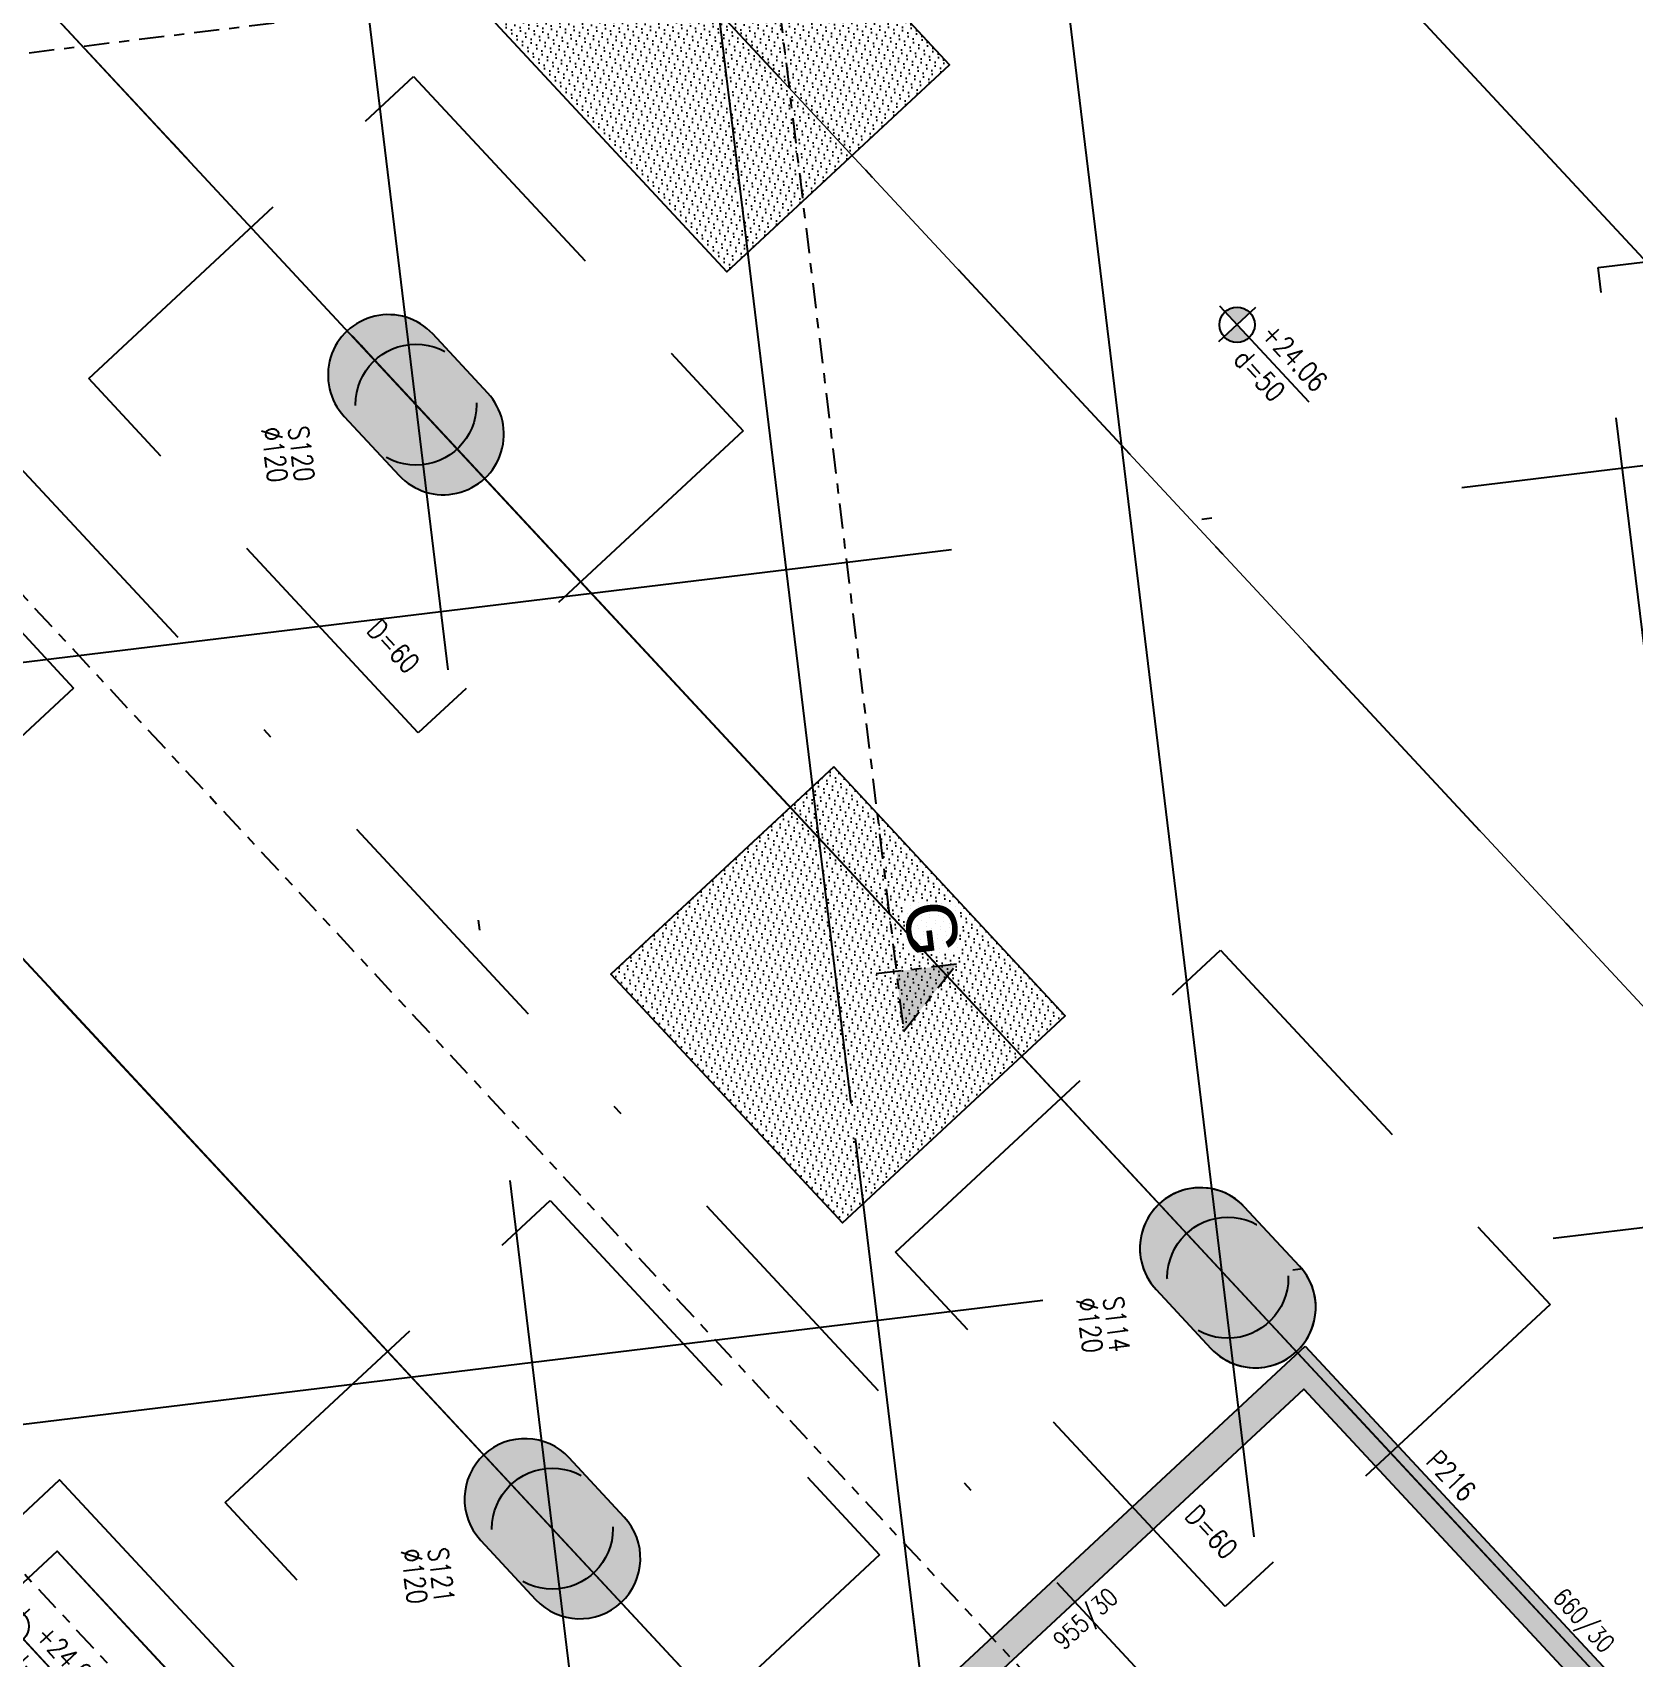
# Model space of a CAD drawing. Header units: inches. Extents: x 400392 to 401495, y 4543971 to 4544133.
# Drawn here: x 400454.46 to 400470.34, y 4544037.14 to 4544053.25 of the extents above; entities that cross this region are included whole.
import ezdxf
from ezdxf.enums import TextEntityAlignment as Align

# ---------------------------------------------------------------- set-up
doc = ezdxf.new("R2010")
doc.units = ezdxf.units.IN
doc.header["$MEASUREMENT"] = 0
for name, pattern in [('AKS', [3, 2.5, -0.25, 0, -0.25]), ('CENTER', [2, 1.25, -0.25, 0.25, -0.25]), ('CONTINU', [0]), ('DASHDOT2', [0.5, 0.25, -0.125, 0, -0.125]), ('HIDDEN', [0.375, 0.25, -0.125])]:
    doc.linetypes.add(name, pattern=pattern)
doc.layers.add('A-DETL', color=90, linetype='Continuous', lineweight=15)
for name, color, linetype in [('aks prota', 2, 'AKS'), ('kesit tarama prota', 252, 'Continuous'), ('kiriş prota', 6, 'Continuous'), ('kolon prota', 1, 'Continuous'), ('kolon tarama prota', 252, 'Continuous'), ('lkolon prota', 4, 'Continuous'), ('lperde prota', 4, 'Continuous'), ('perde prota', 1, 'Continuous'), ('PRT-AL-TUNEL_EKSENI', 14, 'DASHDOT2'), ('skesit prota', 7, 'Continuous'), ('st-s_level (kot)', 6, 'Continuous'), ('st-s_levelmark (kot işareti)', 4, 'Continuous'), ('temel prota', 6, 'Continuous'), ('tkesit prota', 7, 'Continuous'), ('tkolon prota', 6, 'Continuous'), ('tperde prota', 6, 'Continuous')]:
    doc.layers.add(name, color=color, linetype=linetype)
doc.styles.add('Arial', font='Arial.ttf')
doc.styles.add('OLCU', font='romanstw.shx')
doc.styles.add('tkolon', font='romanstw.shx')
pattern_1 = [(312.9239939580838, (-985.6108686834923, 579.9553947579116), (0.08515124226646291, 0.02499508395890895), [0, -0.07937500000193896])]
pattern_2 = [(312.9239939580838, (399405.9814287717, 4544554.575528787), (0.08515124226646291, 0.02499508395890895), [0, -0.07937500000193896])]

# ---------------------------------------------------------------- blocks, each defined once
blk = doc.blocks.new('PLAN_KOT')
at = {"layer": 'st-s_levelmark (kot işareti)'}
h = blk.add_hatch(color=256, dxfattribs=at)
h.paths.add_polyline_path([(0, 17.5, 0.4142135623730951), (-17.5, 0), (0, 0)])
h.paths.add_polyline_path([(17.5, 0), (0, 0), (0, -17.5, 0.4142135623730951)])
for p, q in [((0, 25), (0, -25)), ((105, 0), (-25, 0))]:
    blk.add_line(p, q, dxfattribs=at)
blk.add_circle((0, 0), 17.5, dxfattribs=at)
at = {"layer": 'st-s_level (kot)', "color": 6, "style": 'OLCU', "width": 0.8}
for tag, p in [('KOT', (22.6700442370493, 9.780006943954504)), ('DÖŞEME_KALINLIĞI', (22.6700442370493, -27.62999305603444))]:
    blk.add_attdef(tag, p, '', height=20, dxfattribs=at)
blk = doc.blocks.new('A$C1a5ef8c2')
at = {"layer": 'kesit tarama prota'}
h = blk.add_hatch(color=256, dxfattribs=at)
h.dxf.hatch_style = 1
h.paths.add_polyline_path([(72.02862120588543, 69.39465594664216), (71.50532858050428, 68.7267002388835), (71.43299703928642, 69.32232440635562)])
at = {"layer": 'kolon tarama prota'}
h = blk.add_hatch(dxfattribs=at)
h.set_pattern_fill('DOTS', color=2, scale=0.0500000000012214, angle=-47.07600604191619)
h.set_pattern_definition(pattern_1)
h.paths.add_polyline_path([(71.96177255391376, 78.31401018053293), (69.66630775132217, 80.7821509456262), (67.45736531651346, 78.72775045130402), (69.75283011910506, 76.25960968527943)])
h = blk.add_hatch(color=256, dxfattribs=at)
h.dxf.hatch_style = 1
edge = h.paths.add_edge_path()
edge.add_arc((66.39620089449454, 75.23662819247693), 0.6000000000146568, 42.92399395808381, 222.9239939580838)
edge.add_line((65.9568462340394, 74.82801164500415), (66.50166829716181, 74.24220543168485))
edge.add_arc((66.94102295779157, 74.65082197915763), 0.6000000000146568, 222.9239939580838, 402.9239939580838)
edge.add_line((67.3803776173736, 75.05943852569908), (66.83555555425119, 75.64524473901838))
h = blk.add_hatch(dxfattribs=at)
h.set_pattern_fill('DOTS', color=2, scale=0.0500000000012214, angle=-47.07600604191619)
h.set_pattern_definition(pattern_1)
h.paths.add_polyline_path([(73.10702467925148, 68.88329453486949), (70.81155987665989, 71.35143530089408), (68.60261744091986, 69.29703480470926), (70.89808224351145, 66.82889403961599)])
h = blk.add_hatch(color=256, dxfattribs=at)
h.dxf.hatch_style = 1
edge = h.paths.add_edge_path()
edge.add_arc((74.44842285884079, 66.57867915183306), 0.6000000000146568, 42.92399395808381, 222.9239939580838)
edge.add_line((74.00906819832744, 66.1700626052916), (74.55389026144985, 65.5842563919723))
edge.add_arc((74.99324492213782, 65.99287293851376), 0.6000000000146568, 222.9239939580838, 402.9239939580838)
edge.add_line((75.43259958166163, 66.40148948691785), (74.88777751853922, 66.98729570023715))
h = blk.add_hatch(color=256, dxfattribs=at)
h.dxf.hatch_style = 1
h.paths.add_polyline_path([(79.98410721356049, 60.77328318543732), (75.4893251931062, 65.60618444532156), (68.49626353074564, 59.1023710751906), (72.99104555119993, 54.26946981530637)])
h.paths.add_polyline_path([(72.30694130092161, 62.23675456643105), (75.47395613731351, 65.18219884112477), (79.56012161029503, 60.78865224123001), (76.39310677384492, 57.84320796653628)], flags=16)
h.paths.add_polyline_path([(76.17342944385018, 57.63889969326556), (73.00641460699262, 54.69345541857183), (68.9202491340111, 59.08700201846659), (72.08726397092687, 62.03244629316032)], flags=16)
h = blk.add_hatch(color=256, dxfattribs=at)
h.dxf.hatch_style = 1
edge = h.paths.add_edge_path()
edge.add_arc((67.74983634398086, 64.08992825262249), 0.6000000000146568, 42.92399395808381, 222.9239939580838)
edge.add_line((67.31048168399138, 63.68131170608103), (67.8553037471138, 63.09550549276173))
edge.add_arc((68.29465840681223, 63.50412204023451), 0.6000000000146568, 222.9239939580838, 402.9239939580838)
edge.add_line((68.73401306726737, 63.91273858770728), (68.18919100414496, 64.49854480102658))
at = {"layer": 'A-DETL', "color": 1, "lineweight": 5}
blk.add_lwpolyline([(18.9056719414657, 133.4212155677378), (126.8139738666359, 17.39552934933454)], dxfattribs=at)
at = {"layer": 'aks prota', "ltscale": 10}
for p, q in [((133.1676834216923, 17.97912808321416), (20.17211882991251, 139.4747654646635)), ((133.1676834195969, 17.97912808600813), (20.17211883194977, 139.4747654646635)), ((133.1676834194222, 17.97912808414549), (20.17211883200798, 139.4747654655948)), ((131.3109652098501, 19.97551761753857), (20.17211883107666, 139.4747654646635)), ((133.1676834210521, 17.97912808228284), (20.17211882950505, 139.4747654655948)), ((125.9183315312839, 11.23695505224168), (12.92276693950407, 132.732592433691)), ((125.9183315293049, 11.23695505503565), (12.92276694171596, 132.732592433691)), ((125.9183315291302, 11.23695505317301), (12.92276694171596, 132.7325924346223)), ((124.0616133200238, 13.23334458656609), (12.9227669412503, 132.732592433691)), ((125.9183315315167, 11.23695505224168), (12.92276693996973, 132.7325924355537)), ((121.0854302718071, 6.742173030972481), (8.08986567996908, 128.2378104133531)), ((121.0854302699445, 6.742173034697771), (8.089865682297386, 128.2378104142845)), ((121.0854302697117, 6.742173032835126), (8.089865682297386, 128.2378104142845)), ((119.2287120601395, 8.738562566228211), (8.089865681366064, 128.2378104142845)), ((121.0854302710504, 6.742173031903803), (8.089865679503419, 128.2378104142845)), ((78.61128523445223, 33.83655681088567), (67.36038098775316, 126.4836973026395)), ((78.61128523526713, 33.83655680716038), (67.36038098746212, 126.4836973026395)), ((78.61128523491789, 33.83655680902302), (67.3603809888009, 126.4836973026395)), ((78.61128523445223, 33.83655680995435), (67.36038098868448, 126.4836973026395)), ((78.61128523445223, 33.83655680995435), (67.36038098821882, 126.4836973026395)), ((78.61128523520892, 33.83655680902302), (67.36038098781137, 126.4836973026395)), ((74.61400027724449, 38.13453687168658), (63.93554202804808, 126.0677909404039)), ((74.61400027800119, 38.13453686982393), (63.93554202863015, 126.0677909394726)), ((74.61400027776835, 38.13453687168658), (63.93554202909581, 126.0677909404039)), ((74.61400027724449, 38.13453687168658), (63.93554202944506, 126.0677909404039)), ((74.61400027753552, 38.13453687168658), (63.93554202892119, 126.0677909394726)), ((74.61400027724449, 38.13453687168658), (63.93554202851374, 126.0677909394726)), ((74.04155427991645, 42.84842329472303), (63.93554202798987, 126.0677909404039)), ((70.61671532026958, 42.43251693062484), (60.51070306886686, 125.6518845772371)), ((70.61671532056062, 42.43251693248749), (60.51070306939073, 125.6518845772371)), ((70.61671532003675, 42.43251693341881), (60.51070307020564, 125.6518845772371)), ((70.61671532003675, 42.43251693341881), (60.51070306927431, 125.6518845772371)), ((70.61671532061882, 42.43251693248749), (60.51070306869224, 125.6518845772371)), ((70.61671532003675, 42.43251693435013), (60.51077673130203, 125.651277994737)), ((120.6217669268372, 31.4688090858981), (36.57432698796038, 121.8387038931251)), ((120.6217669270118, 31.4688090858981), (36.57432698854245, 121.8387038931251)), ((113.3724150370108, 24.72663605585694), (29.32497509813402, 115.0965308621526)), ((113.3724150371272, 24.72663605492562), (29.32497509865789, 115.0965308621526)), ((108.5395137761952, 20.23185403458774), (24.49207383778412, 110.6017488418147)), ((47.16274772968609, 70.49427075311542), (93.52216359053273, 76.12407590448856)), ((47.16274772945326, 70.4942707521841), (93.52216359163867, 76.12407590355724)), ((47.16274773038458, 70.49427075311542), (93.52216359140584, 76.12407590448856)), ((47.16274773015175, 70.49427075311542), (93.52216359099839, 76.12407590448856)), ((47.16274773020996, 70.49427075311542), (93.52216359094018, 76.12407590448856)), ((47.16274772968609, 70.4942707521841), (93.52216359099839, 76.12407590448856)), ((47.16274772968609, 70.49427075125277), (93.52216359123122, 76.12407590355724)), ((48.06689199584071, 63.04896866716444), (94.42630785622168, 68.67877381853759)), ((48.06689199659741, 63.04896866623312), (94.42630785779329, 68.67877381760627)), ((48.06689199700486, 63.04896866716444), (94.4263078570948, 68.67877381853759)), ((48.06689199630637, 63.04896866809577), (94.42630785761867, 68.67877381853759)), ((48.06689199636457, 63.04896866716444), (94.42630785703659, 68.67877381853759)), ((48.06689199677203, 63.04896866716444), (94.426307857153, 68.67877381853759)), ((48.06689199589891, 63.0489686653018), (94.42630785738584, 68.67877381667495))]:
    blk.add_line(p, q, dxfattribs=at)
at = {"layer": 'kiriş prota'}
blk.add_lwpolyline([(64.23202857800061, 62.36597759649158), (63.10852162219817, 63.57400017790496)], dxfattribs=at)
at = {"layer": 'kolon prota', "color": 1}
for points in [[(66.83555555401836, 75.64524473901838, 0.9999999999999999), (65.9568462340394, 74.82801164500415), (66.50166829733644, 74.24220543168485, 0.9999999999999999), (67.3803776173736, 75.05943852569908)], [(74.8877775183646, 66.98729569930583, 0.9999999999999999), (74.00906819832744, 66.1700626052916), (74.55389026168268, 65.5842563919723, 0.9999999999999999), (75.43259958166163, 66.40148948691785)], [(68.18919100397034, 64.49854480102658, 0.9999999999999999), (67.31048168399138, 63.68131170608103), (67.85530374682276, 63.09550549276173, 0.9999999999999999), (68.73401306726737, 63.91273858770728)]]:
    blk.add_lwpolyline(points, format="xyb", close=True, dxfattribs=at)
at = {"layer": 'kolon prota', "color": 5, "linetype": 'HIDDEN', "ltscale": 5}
for centre in [(66.66861192614306, 74.94372508581728), (74.7208338904893, 66.2857760451734), (68.02224737516372, 63.79702514596283)]:
    blk.add_circle(centre, 0.6000000000123112, dxfattribs=at)
at = {"layer": 'perde prota'}
blk.add_lwpolyline([(75.4893251931062, 65.60618444532156), (79.98410721356049, 60.77328318543732), (72.99104555119993, 54.26946981530637), (68.49626353074564, 59.1023710751906)], close=True, dxfattribs=at)
blk.add_lwpolyline([(72.30694130092161, 62.23675456643105), (75.47395613731351, 65.18219884112477), (79.56012161029503, 60.78865224123001), (76.39310677384492, 57.84320796653628)], dxfattribs=at)
at = {"layer": 'PRT-AL-TUNEL_EKSENI', "ltscale": 10}
for p, q in [((16.47421710781055, 136.0355761926621), (129.4697816994158, 14.53993880935013)), ((10.50631630996941, 130.4852014249191), (123.5018809015164, 8.989564041607082))]:
    blk.add_line(p, q, dxfattribs=at)
at = {"layer": 'skesit prota', "linetype": 'CENTER', "ltscale": 0.2}
for p, q in [((72.02862120588543, 69.39465594664216), (71.13518495648168, 69.28615863621235)), ((71.50532858050428, 68.7267002388835), (72.02862120588543, 69.39465594664216))]:
    blk.add_line(p, q, dxfattribs=at)
for points in [[(6.701283006987069, 133.3384129730985), (120.2835629340843, 11.2119246898219)], [(64.30515153385932, 128.017562540248), (71.50532857538201, 68.7267002845183)], [(64.30515153385932, 128.017562540248), (71.50532857538201, 68.7267002845183)], [(98.568870913703, 82.77085532899946), (33.680871330027, 74.89097186829895)], [(46.81800741900224, 80.51629749406129), (100.5956440005102, 22.69324703048915)]]:
    blk.add_lwpolyline(points, dxfattribs=at)
at = {"layer": 'temel prota'}
for points in [[(69.66630775132217, 80.7821509456262), (67.45736531651346, 78.72775045130402), (69.75283011910506, 76.25960968527943), (71.96177255391376, 78.31401018053293)], [(70.81155987665989, 71.35143530089408), (68.60261744091986, 69.29703480470926), (70.89808224351145, 66.82889403961599), (73.10702467925148, 68.88329453486949)]]:
    blk.add_lwpolyline(points, close=True, dxfattribs=at)
at = {"layer": 'temel prota', "linetype": 'HIDDEN', "ltscale": 10}
for points in [[(66.64511282427702, 78.1994043989107), (69.91404520324431, 74.68456711899489), (66.69211102940608, 71.68804577086121), (63.42317865096265, 75.20288305077702)], [(74.64793901506346, 69.53545682318509), (77.91687139350688, 66.02061954326928), (74.69493722065818, 63.02409819699824), (71.42600484169088, 66.53893547691405)], [(67.99874829332111, 67.05270444601774), (71.26768067176454, 63.53786716610193), (68.04574649845017, 60.54134581889957), (64.77681411954109, 64.05618309881538)]]:
    blk.add_lwpolyline(points, close=True, dxfattribs=at)
for points in [[(82.3638326372602, 76.78578491415828), (82.84604291251162, 72.81495713535696), (78.87521513405954, 72.3327468605712), (78.3930048578768, 76.30357463937253), (82.3638326372602, 76.78578491415828)], [(61.63177309418097, 73.89863430242985), (63.27311073854798, 72.13382730353624), (60.05117656476796, 69.13730595633388), (56.78224418626633, 72.65214323718101), (59.34514636866516, 75.03573976177722)]]:
    blk.add_lwpolyline(points, dxfattribs=at)
at = {"layer": 'temel prota', "color": 5}
blk.add_lwpolyline([(62.76800783310318, 63.94012906122953), (63.13413671642775, 64.28064285032451), (65.96559147874359, 61.23619236890227), (65.59946259541903, 60.89567857980728), (63.10852162219817, 63.57400017790496), (59.15432968310779, 59.89645125251263), (58.81381589354714, 60.2625801358372), (62.76800783310318, 63.94012906122953)], dxfattribs=at)
at = {"layer": 'st-s_level (kot)', "linetype": 'CONTINU', "ltscale": 0.1, "xscale": 0.01000000000024428, "yscale": 0.01000000000024428, "zscale": 0.01000000000024428, "rotation": 312.9239939580838}
for p, values in [((74.81258817377966, 75.73607567418367), {'KOT': '+24.06', 'DÖŞEME_KALINLIĞI': 'd=50'}), ((62.65408897917951, 62.82995635457337), {'KOT': '+24.06', 'DÖŞEME_KALINLIĞI': 'd=20'})]:
    blk.add_blockref('PLAN_KOT', p, dxfattribs=at).add_auto_attribs(values)
at = {"layer": 'lkolon prota', "style": 'tkolon', "width": 0.8}
for p in [(65.134306234424, 74.70819395594299), (73.2184337976505, 66.07583414949477), (66.51960771169979, 63.58705414272845)]:
    blk.add_text('%%C120', height=0.2000000000048855, rotation=276.923994085215, dxfattribs=at).set_placement(p)
at = {"layer": 'lperde prota', "style": 'tkolon', "width": 0.8}
for s, rotation, p in [('955/30', 42.56350967429162, (73.03123164206045, 62.65120018273592)), ('955/30', 42.56350967429162, (73.03123164206045, 62.65120018273592)), ('660/30', 312.5635096644662, (77.99781664268812, 63.16618844214827))]:
    blk.add_text(s, height=0.180000000004397, rotation=rotation, dxfattribs=at).set_placement(p, align=Align.MIDDLE_LEFT)
at = {"layer": 'st-s_level (kot)', "color": 6, "style": 'OLCU', "width": 0.8}
for tag, p, rotation in [('D=60', (41.41703286580741, 99.58001939486712), 312.9239939495117), ('D=60', (34.91377208690392, 96.88071346003562), 312.9239939495117), ('D=60', (41.72404787596315, 89.55813579354435), 312.9239939495117), ('D=60', (74.07240101491334, 82.3654021685943), 276.923994085215), ('D=90', (58.45173784665531, 80.89350863266736), 312.9239939495117), ('D=60', (82.06995531456778, 73.76825603935868), 276.923994085215), ('D=60', (66.16953595646191, 72.69707751180977), 312.9239939495117), ('D=60', (59.52860149176558, 70.14633769541979), 312.9239939495117), ('D=60', (74.28302203526255, 63.91414567641914), 312.9239939495117), ('D=60', (67.52317142457468, 61.55037755891681), 312.9239939495117), ('D=60', (81.90516735991696, 55.7777361664921), 312.9239939495117), ('D=60', (75.51774133963045, 52.95441743545234), 312.9239939495117), ('D=60', (83.51231125422055, 44.35845731198788), 312.9239939495117), ('D=60', (93.86754728655796, 42.95339011400938), 312.9239939495117), ('D=60', (102.2343588467338, 34.1871841000393), 312.9239939495117), ('D=60', (95.21837176603731, 31.80971260089427), 312.9239939495117), ('D=60', (99.28763992898166, 27.66433198004961), 312.9239939495117), ('+22.51', (112.2286650243332, 23.93479506019503), 312.9239939495117), ('+20.81', (108.5519845855888, 21.49965451750904), 312.9239939495117), ('D=80', (97.11668090563035, 17.52580411545932), 312.9239939495117)]:
    blk.add_attdef(tag, p, '', height=0.2000000000048856, rotation=rotation, dxfattribs=at)
at = {"layer": 'tkesit prota', "style": 'Arial'}
blk.add_text('G', height=0.5000000000122139, rotation=276.923994085215, dxfattribs=at).set_placement((71.50331366132013, 69.98756283521652))
at = {"layer": 'tkolon prota', "style": 'tkolon', "width": 0.8}
for s, p in [('S120', (65.40110848250333, 74.71728346962482)), ('S114', (73.4852360461955, 66.08492366224527)), ('S121', (66.78640995977912, 63.59614365547895))]:
    blk.add_text(s, height=0.2000000000048855, rotation=276.923994085215, dxfattribs=at).set_placement(p)
at = {"layer": 'tperde prota', "style": 'tkolon', "width": 0.8}
blk.add_text('P216', height=0.2000000000048856, rotation=313.3932852246724, dxfattribs=at).set_placement((76.74494131508982, 64.5233941944316), align=Align.MIDDLE_LEFT)

msp = doc.modelspace()

# ---------------------------------------------------------------- hatches: boundary and pattern name
at = {"layer": 'kesit tarama prota'}
h = msp.add_hatch(color=256, dxfattribs=at)
h.dxf.hatch_style = 1
h.paths.add_polyline_path([(400463.6209186611, 4544044.014789976), (400463.0976260357, 4544043.346834268), (400463.0252944945, 4544043.942458436)])
at = {"layer": 'kolon tarama prota'}
h = msp.add_hatch(dxfattribs=at)
h.set_pattern_fill('DOTS', color=2, scale=0.0500000000012214, angle=-47.07600604191619)
h.set_pattern_definition(pattern_2)
h.paths.add_polyline_path([(400463.5540700091, 4544052.93414421), (400461.2586052065, 4544055.402284975), (400459.0496627717, 4544053.347884481), (400461.3451275743, 4544050.879743715)])
h = msp.add_hatch(color=256, dxfattribs=at)
h.dxf.hatch_style = 1
edge = h.paths.add_edge_path()
edge.add_arc((400457.9884983497, 4544049.856762222), 0.6000000000146568, 42.92399395808381, 222.9239939580838)
edge.add_line((400457.5491436892, 4544049.448145675), (400458.0939657523, 4544048.862339461))
edge.add_arc((400458.533320413, 4544049.270956009), 0.6000000000146568, 222.9239939580838, 402.9239939580838)
edge.add_line((400458.9726750726, 4544049.679572555), (400458.4278530094, 4544050.265378769))
h = msp.add_hatch(dxfattribs=at)
h.set_pattern_fill('DOTS', color=2, scale=0.0500000000012214, angle=-47.07600604191619)
h.set_pattern_definition(pattern_2)
h.paths.add_polyline_path([(400464.6993221344, 4544043.503428564), (400462.4038573318, 4544045.97156933), (400460.1949148961, 4544043.917168834), (400462.4903796987, 4544041.449028069)])
h = msp.add_hatch(color=256, dxfattribs=at)
h.dxf.hatch_style = 1
edge = h.paths.add_edge_path()
edge.add_arc((400466.040720314, 4544041.198813181), 0.6000000000146568, 42.92399395808381, 222.9239939580838)
edge.add_line((400465.6013656535, 4544040.790196635), (400466.1461877166, 4544040.204390422))
edge.add_arc((400466.5855423773, 4544040.613006968), 0.6000000000146568, 222.9239939580838, 402.9239939580838)
edge.add_line((400467.0248970368, 4544041.021623516), (400466.4800749737, 4544041.60742973))
h = msp.add_hatch(color=256, dxfattribs=at)
h.dxf.hatch_style = 1
h.paths.add_polyline_path([(400471.5764046687, 4544035.393417215), (400467.0816226483, 4544040.226318475), (400460.0885609859, 4544033.722505105), (400464.5833430064, 4544028.889603845)])
h.paths.add_polyline_path([(400463.8992387561, 4544036.856888596), (400467.0662535925, 4544039.802332871), (400471.1524190655, 4544035.408786271), (400467.985404229, 4544032.463341996)], flags=16)
h.paths.add_polyline_path([(400467.765726899, 4544032.259033723), (400464.5987120622, 4544029.313589448), (400460.5125465892, 4544033.707136048), (400463.6795614261, 4544036.652580323)], flags=16)
h = msp.add_hatch(color=256, dxfattribs=at)
h.dxf.hatch_style = 1
edge = h.paths.add_edge_path()
edge.add_arc((400459.3421337992, 4544038.710062282), 0.6000000000146568, 42.92399395808381, 222.9239939580838)
edge.add_line((400458.9027791392, 4544038.301445736), (400459.4476012023, 4544037.715639522))
edge.add_arc((400459.886955862, 4544038.12425607), 0.6000000000146568, 222.9239939580838, 402.9239939580838)
edge.add_line((400460.3263105224, 4544038.532872617), (400459.7814884593, 4544039.118678831))

# ---------------------------------------------------------------- linework, layer by layer
at = {"layer": 'A-DETL', "color": 1, "lineweight": 5}
msp.add_lwpolyline([(400410.4979693966, 4544108.041349597), (400518.4062713218, 4543992.015663379)], dxfattribs=at)
at = {"layer": 'aks prota', "ltscale": 10}
for p, q in [((400524.7599808769, 4543992.599262113), (400411.7644162851, 4544114.094899494)), ((400524.7599808748, 4543992.599262116), (400411.7644162871, 4544114.094899494)), ((400524.7599808746, 4543992.599262114), (400411.7644162872, 4544114.094899495)), ((400522.903262665, 4543994.595651647), (400411.7644162863, 4544114.094899494)), ((400524.7599808762, 4543992.599262112), (400411.7644162847, 4544114.094899495)), ((400517.5106289865, 4543985.857089082), (400404.5150643947, 4544107.352726463)), ((400517.5106289845, 4543985.857089085), (400404.5150643969, 4544107.352726463)), ((400517.5106289843, 4543985.857089083), (400404.5150643969, 4544107.352726464)), ((400515.6539107752, 4543987.853478616), (400404.5150643964, 4544107.352726463)), ((400517.5106289867, 4543985.857089082), (400404.5150643951, 4544107.352726465)), ((400512.677727727, 4543981.362307061), (400399.6821631351, 4544102.857944443)), ((400512.6777277251, 4543981.362307064), (400399.6821631375, 4544102.857944444)), ((400512.6777277249, 4543981.362307062), (400399.6821631375, 4544102.857944444)), ((400510.8210095153, 4543983.358696596), (400399.6821631365, 4544102.857944444)), ((400512.6777277262, 4543981.362307061), (400399.6821631347, 4544102.857944444)), ((400470.2035826896, 4544008.45669084), (400458.9526784429, 4544101.103831332)), ((400470.2035826904, 4544008.456690837), (400458.9526784426, 4544101.103831332)), ((400470.2035826901, 4544008.456690839), (400458.952678444, 4544101.103831332)), ((400470.2035826896, 4544008.456690839), (400458.9526784439, 4544101.103831332)), ((400470.2035826896, 4544008.456690839), (400458.9526784434, 4544101.103831332)), ((400470.2035826904, 4544008.456690839), (400458.952678443, 4544101.103831332)), ((400466.2062977324, 4544012.754670901), (400455.5278394832, 4544100.68792497)), ((400466.2062977332, 4544012.754670899), (400455.5278394838, 4544100.687924969)), ((400466.2062977329, 4544012.754670901), (400455.5278394843, 4544100.68792497)), ((400466.2062977324, 4544012.754670901), (400455.5278394846, 4544100.68792497)), ((400466.2062977327, 4544012.754670901), (400455.5278394841, 4544100.687924969)), ((400466.2062977324, 4544012.754670901), (400455.5278394837, 4544100.687924969)), ((400465.6338517351, 4544017.468557324), (400455.5278394832, 4544100.68792497)), ((400462.2090127754, 4544017.05265096), (400452.103000524, 4544100.272018607)), ((400462.2090127757, 4544017.052650962), (400452.1030005246, 4544100.272018607)), ((400462.2090127752, 4544017.052650963), (400452.1030005254, 4544100.272018607)), ((400462.2090127752, 4544017.052650963), (400452.1030005245, 4544100.272018607)), ((400462.2090127758, 4544017.052650962), (400452.1030005239, 4544100.272018607)), ((400462.2090127752, 4544017.052650964), (400452.1030741865, 4544100.271412024)), ((400512.214064382, 4544006.088943115), (400428.1666244431, 4544096.458837923)), ((400512.2140643822, 4544006.088943115), (400428.1666244437, 4544096.458837923)), ((400504.9647124922, 4543999.346770085), (400420.9172725533, 4544089.716664892)), ((400504.9647124923, 4543999.346770084), (400420.9172725538, 4544089.716664892)), ((400500.1318112314, 4543994.851988064), (400416.084371293, 4544085.221882871)), ((400438.7550451849, 4544045.114404783), (400485.1144610457, 4544050.744209934)), ((400438.7550451846, 4544045.114404782), (400485.1144610468, 4544050.744209933)), ((400438.7550451856, 4544045.114404783), (400485.1144610466, 4544050.744209934)), ((400438.7550451853, 4544045.114404783), (400485.1144610462, 4544050.744209934)), ((400438.7550451854, 4544045.114404783), (400485.1144610461, 4544050.744209934)), ((400438.7550451849, 4544045.114404782), (400485.1144610462, 4544050.744209934)), ((400438.7550451849, 4544045.114404781), (400485.1144610464, 4544050.744209933)), ((400439.659189451, 4544037.669102697), (400486.0186053114, 4544043.298907848)), ((400439.6591894518, 4544037.669102696), (400486.018605313, 4544043.298907847)), ((400439.6591894522, 4544037.669102697), (400486.0186053123, 4544043.298907848)), ((400439.6591894515, 4544037.669102698), (400486.0186053128, 4544043.298907848)), ((400439.6591894515, 4544037.669102697), (400486.0186053122, 4544043.298907848)), ((400439.659189452, 4544037.669102697), (400486.0186053123, 4544043.298907848)), ((400439.6591894511, 4544037.669102695), (400486.0186053126, 4544043.298907846))]:
    msp.add_line(p, q, dxfattribs=at)
at = {"layer": 'kiriş prota'}
msp.add_lwpolyline([(400455.8243260332, 4544036.986111626), (400454.7008190774, 4544038.194134207)], dxfattribs=at)
at = {"layer": 'kolon prota', "color": 1}
for points in [[(400458.4278530092, 4544050.265378769, 0.9999999999999999), (400457.5491436892, 4544049.448145675), (400458.0939657525, 4544048.862339461, 0.9999999999999999), (400458.9726750726, 4544049.679572555)], [(400466.4800749735, 4544041.607429729, 0.9999999999999999), (400465.6013656535, 4544040.790196635), (400466.1461877169, 4544040.204390422, 0.9999999999999999), (400467.0248970368, 4544041.021623516)], [(400459.7814884591, 4544039.118678831, 0.9999999999999999), (400458.9027791392, 4544038.301445736), (400459.447601202, 4544037.715639522, 0.9999999999999999), (400460.3263105224, 4544038.532872617)]]:
    msp.add_lwpolyline(points, format="xyb", close=True, dxfattribs=at)
at = {"layer": 'kolon prota', "color": 5, "linetype": 'HIDDEN', "ltscale": 5}
for centre in [(400458.2609093813, 4544049.563859115), (400466.3131313457, 4544040.905910075), (400459.6145448303, 4544038.417159176)]:
    msp.add_circle(centre, 0.6000000000123112, dxfattribs=at)
at = {"layer": 'perde prota'}
msp.add_lwpolyline([(400467.0816226483, 4544040.226318475), (400471.5764046687, 4544035.393417215), (400464.5833430064, 4544028.889603845), (400460.0885609859, 4544033.722505105)], close=True, dxfattribs=at)
msp.add_lwpolyline([(400463.8992387561, 4544036.856888596), (400467.0662535925, 4544039.802332871), (400471.1524190655, 4544035.408786271), (400467.985404229, 4544032.463341996)], dxfattribs=at)
at = {"layer": 'PRT-AL-TUNEL_EKSENI', "ltscale": 10}
for p, q in [((400408.066514563, 4544110.655710222), (400521.0620791546, 4543989.160072839)), ((400402.0986137651, 4544105.105335454), (400515.0941783567, 4543983.609698071))]:
    msp.add_line(p, q, dxfattribs=at)
at = {"layer": 'skesit prota', "linetype": 'CENTER', "ltscale": 0.2}
for p, q in [((400463.6209186611, 4544044.014789976), (400462.7274824117, 4544043.906292666)), ((400463.0976260357, 4544043.346834268), (400463.6209186611, 4544044.014789976))]:
    msp.add_line(p, q, dxfattribs=at)
for points in [[(400398.2935804622, 4544107.958547003), (400511.8758603893, 4543985.832058719)], [(400455.897448989, 4544102.63769657), (400463.0976260306, 4544043.346834314)], [(400455.897448989, 4544102.63769657), (400463.0976260306, 4544043.346834314)], [(400490.1611683689, 4544057.390989359), (400425.2731687852, 4544049.511105898)], [(400438.4103048742, 4544055.136431524), (400492.1879414557, 4543997.31338106)]]:
    msp.add_lwpolyline(points, dxfattribs=at)
at = {"layer": 'temel prota'}
for points in [[(400461.2586052065, 4544055.402284975), (400459.0496627717, 4544053.347884481), (400461.3451275743, 4544050.879743715), (400463.5540700091, 4544052.93414421)], [(400462.4038573318, 4544045.97156933), (400460.1949148961, 4544043.917168834), (400462.4903796987, 4544041.449028069), (400464.6993221344, 4544043.503428564)]]:
    msp.add_lwpolyline(points, close=True, dxfattribs=at)
at = {"layer": 'temel prota', "linetype": 'HIDDEN', "ltscale": 10}
for points in [[(400458.2374102795, 4544052.819538428), (400461.5063426584, 4544049.304701149), (400458.2844084846, 4544046.3081798), (400455.0154761061, 4544049.82301708)], [(400466.2402364702, 4544044.155590853), (400469.5091688487, 4544040.640753573), (400466.2872346758, 4544037.644232227), (400463.0183022969, 4544041.159069506)], [(400459.5910457485, 4544041.672838476), (400462.8599781269, 4544038.158001196), (400459.6380439536, 4544035.161479848), (400456.3691115747, 4544038.676317128)]]:
    msp.add_lwpolyline(points, close=True, dxfattribs=at)
for points in [[(400473.9561300924, 4544051.405918944), (400474.4383403677, 4544047.435091165), (400470.4675125892, 4544046.95288089), (400469.9853023131, 4544050.923708669), (400473.9561300924, 4544051.405918944)], [(400453.2240705494, 4544048.518768332), (400454.8654081937, 4544046.753961333), (400451.6434740199, 4544043.757439986), (400448.3745416414, 4544047.272277267), (400450.9374438238, 4544049.655873791)]]:
    msp.add_lwpolyline(points, dxfattribs=at)
at = {"layer": 'temel prota', "color": 5}
msp.add_lwpolyline([(400454.3603052883, 4544038.560263091), (400454.7264341716, 4544038.90077688), (400457.5578889339, 4544035.856326398), (400457.1917600506, 4544035.515812609), (400454.7008190774, 4544038.194134207), (400450.7466271383, 4544034.516585282), (400450.4061133487, 4544034.882714165), (400454.3603052883, 4544038.560263091)], dxfattribs=at)

# ---------------------------------------------------------------- block references
msp.add_blockref('A$C1a5ef8c2', (400391.5922974552, 4543974.62013403))
at = {"layer": 'st-s_level (kot)', "linetype": 'CONTINU', "ltscale": 0.1, "xscale": 0.01000000000024428, "yscale": 0.01000000000024428, "zscale": 0.01000000000024428, "rotation": 312.9239939580838}
for p, values in [((400466.404885629, 4544050.356209704), {'KOT': '+24.06', 'DÖŞEME_KALINLIĞI': 'd=50'}), ((400454.2463864344, 4544037.450090384), {'KOT': '+24.06', 'DÖŞEME_KALINLIĞI': 'd=20'})]:
    msp.add_blockref('PLAN_KOT', p, dxfattribs=at).add_auto_attribs(values)

# ---------------------------------------------------------------- texts
at = {"layer": 'lkolon prota', "style": 'tkolon', "width": 0.8}
for p in [(400456.7266036896, 4544049.328327985), (400464.8107312528, 4544040.695968179), (400458.1119051669, 4544038.207188172)]:
    msp.add_text('%%C120', height=0.2000000000048855, rotation=276.923994085215, dxfattribs=at).set_placement(p)
at = {"layer": 'lperde prota', "style": 'tkolon', "width": 0.8}
for s, rotation, p in [('955/30', 42.56350967429162, (400464.6235290972, 4544037.271334212)), ('955/30', 42.56350967429162, (400464.6235290972, 4544037.271334212)), ('660/30', 312.5635096644662, (400469.5901140979, 4544037.786322472))]:
    msp.add_text(s, height=0.180000000004397, rotation=rotation, dxfattribs=at).set_placement(p, align=Align.MIDDLE_LEFT)
at = {"layer": 'st-s_level (kot)', "color": 6, "style": 'OLCU', "width": 0.8}
for p in [(400457.7618334116, 4544047.317211541), (400465.8753194904, 4544038.534279706)]:
    msp.add_attdef('D=60', p, '', height=0.2000000000048856, rotation=312.9239939495117, dxfattribs=at)
at = {"layer": 'tkesit prota', "style": 'Arial'}
msp.add_text('G', height=0.5000000000122139, rotation=276.923994085215, dxfattribs=at).set_placement((400463.0956111165, 4544044.607696865))
at = {"layer": 'tkolon prota', "style": 'tkolon', "width": 0.8}
for s, p in [('S120', (400456.9934059377, 4544049.337417499)), ('S114', (400465.0775335014, 4544040.705057692)), ('S121', (400458.378707415, 4544038.216277685))]:
    msp.add_text(s, height=0.2000000000048855, rotation=276.923994085215, dxfattribs=at).set_placement(p)
at = {"layer": 'tperde prota', "style": 'tkolon', "width": 0.8}
msp.add_text('P216', height=0.2000000000048856, rotation=313.3932852246724, dxfattribs=at).set_placement((400468.3372387703, 4544039.143528224), align=Align.MIDDLE_LEFT)

doc.saveas('drawing.dxf')
